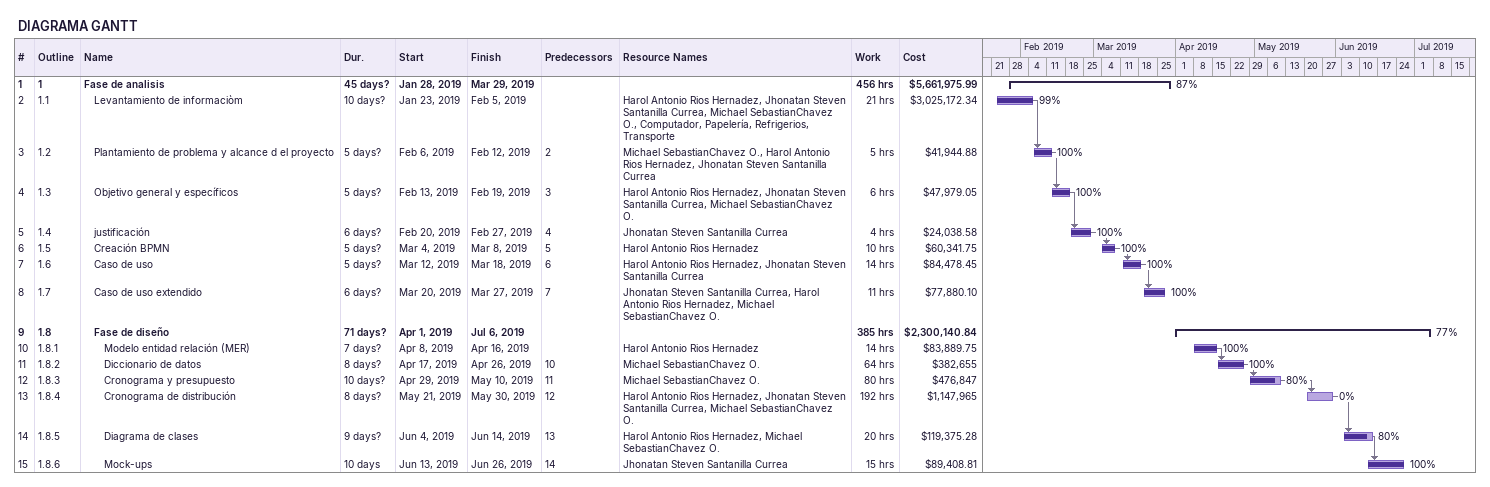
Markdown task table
DIAGRAMA GANTT

| ID | WBS | Task | Duration | Start | Finish | Predecessors | Resources | % complete | Work (h) | Cost ($) |
|---|---|---|---|---|---|---|---|---|---|---|
| 1 | 1 | **Fase de analisis** | 45d? | 2019-01-28 | 2019-03-29 |  |  | 87 | 456 | 5661975.99 |
| 2 | 1.1 | Levantamiento de informaciòm | 10d? | 2019-01-23 | 2019-02-05 |  | Harol Antonio Rios Hernadez, Jhonatan Steven Santanilla Currea, Michael SebastianChavez O., Computador, Papelería, Refrigerios, Transporte | 99 | 21 | 3025172.34 |
| 3 | 1.2 | Plantamiento de problema y alcance d el proyecto | 5d? | 2019-02-06 | 2019-02-12 | 2 | Michael SebastianChavez O., Harol Antonio Rios Hernadez, Jhonatan Steven Santanilla Currea | 100 | 5 | 41944.88 |
| 4 | 1.3 | Objetivo general y específicos | 5d? | 2019-02-13 | 2019-02-19 | 3 | Harol Antonio Rios Hernadez, Jhonatan Steven Santanilla Currea, Michael SebastianChavez O. | 100 | 6 | 47979.05 |
| 5 | 1.4 | justificación | 6d? | 2019-02-20 | 2019-02-27 | 4 | Jhonatan Steven Santanilla Currea | 100 | 4 | 24038.58 |
| 6 | 1.5 | Creación BPMN | 5d? | 2019-03-04 | 2019-03-08 | 5 | Harol Antonio Rios Hernadez | 100 | 10 | 60341.75 |
| 7 | 1.6 | Caso de uso | 5d? | 2019-03-12 | 2019-03-18 | 6 | Harol Antonio Rios Hernadez, Jhonatan Steven Santanilla Currea | 100 | 14 | 84478.45 |
| 8 | 1.7 | Caso de uso extendido | 6d? | 2019-03-20 | 2019-03-27 | 7 | Jhonatan Steven Santanilla Currea, Harol Antonio Rios Hernadez, Michael SebastianChavez O. | 100 | 11 | 77880.10 |
| 9 | 1.8 | **Fase de diseño** | 71d? | 2019-04-01 | 2019-07-06 |  |  | 77 | 385 | 2300140.84 |
| 10 | 1.8.1 | Modelo entidad relación (MER) | 7d? | 2019-04-08 | 2019-04-16 |  | Harol Antonio Rios Hernadez | 100 | 14 | 83889.75 |
| 11 | 1.8.2 | Diccionario de datos | 8d? | 2019-04-17 | 2019-04-26 | 10 | Michael SebastianChavez O. | 100 | 64 | 382655 |
| 12 | 1.8.3 | Cronograma y presupuesto | 10d? | 2019-04-29 | 2019-05-10 | 11 | Michael SebastianChavez O. | 80 | 80 | 476847 |
| 13 | 1.8.4 | Cronograma de distribución | 8d? | 2019-05-21 | 2019-05-30 | 12 | Harol Antonio Rios Hernadez, Jhonatan Steven Santanilla Currea, Michael SebastianChavez O. | 0 | 192 | 1147965 |
| 14 | 1.8.5 | Diagrama de clases | 9d? | 2019-06-04 | 2019-06-14 | 13 | Harol Antonio Rios Hernadez, Michael SebastianChavez O. | 80 | 20 | 119375.28 |
| 15 | 1.8.6 | Mock-ups | 10d | 2019-06-13 | 2019-06-26 | 14 | Jhonatan Steven Santanilla Currea | 100 | 15 | 89408.81 |
